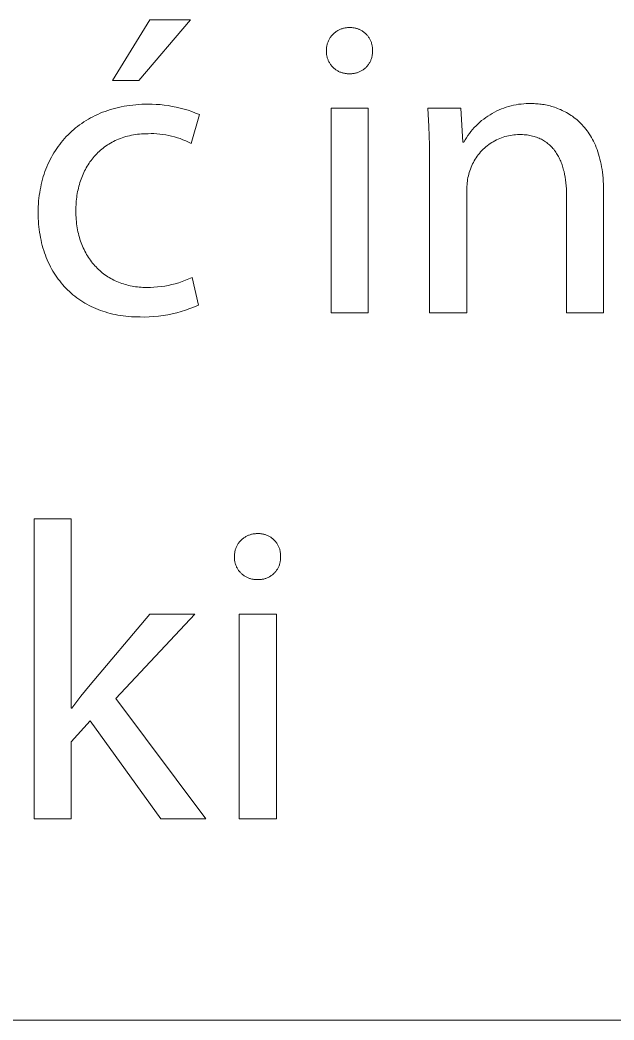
# Model space of a CAD drawing. Header units: millimetres. Extents: x 4001 to 9794, y -321 to 3726.
# Drawn here: x 9031.4 to 9113, y -321.4 to -184.2 of the extents above; entities that cross this region are included whole.
import ezdxf

# ---------------------------------------------------------------- set-up
doc = ezdxf.new("R2010")
doc.units = ezdxf.units.MM
doc.header["$MEASUREMENT"] = 0
doc.layers.add('Domyślny', color=7, linetype='Continuous', true_color=0x000000)

msp = doc.modelspace()

# ---------------------------------------------------------------- linework, layer by layer
at = {"layer": 'Domyślny', "color": 18, "lineweight": 15, "true_color": 0x000000}
for p, q in [((9044.08, -192.46), (9049.21, -184.16)), ((9054.82, -184.16), (9047.74, -192.46)), ((9049.21, -184.16), (9054.82, -184.16)), ((9075.93, -185.27), (9076.04, -185.25)), ((9076.04, -185.25), (9076.14, -185.23)), ((9076.14, -185.23), (9076.25, -185.22)), ((9076.25, -185.22), (9076.36, -185.21)), ((9076.36, -185.21), (9076.46, -185.2)), ((9076.46, -185.2), (9076.57, -185.2)), ((9076.57, -185.2), (9076.68, -185.2)), ((9076.68, -185.2), (9076.78, -185.2)), ((9076.78, -185.2), (9076.89, -185.2)), ((9076.89, -185.2), (9076.99, -185.21)), ((9076.99, -185.21), (9077.1, -185.22)), ((9077.1, -185.22), (9077.2, -185.23)), ((9077.2, -185.23), (9077.31, -185.25)), ((9077.31, -185.25), (9077.41, -185.27)), ((9073.95, -186.66), (9074.01, -186.57)), ((9074.01, -186.57), (9074.07, -186.48)), ((9074.07, -186.48), (9074.14, -186.4)), ((9074.14, -186.4), (9074.21, -186.31)), ((9074.21, -186.31), (9074.28, -186.23)), ((9074.28, -186.23), (9074.35, -186.15)), ((9074.35, -186.15), (9074.43, -186.08)), ((9074.43, -186.08), (9074.5, -186)), ((9074.5, -186), (9074.59, -185.93)), ((9074.59, -185.93), (9074.67, -185.86)), ((9074.67, -185.86), (9074.76, -185.8)), ((9074.76, -185.8), (9074.84, -185.74)), ((9074.84, -185.74), (9074.93, -185.68)), ((9074.93, -185.68), (9075.03, -185.62)), ((9075.03, -185.62), (9075.12, -185.57)), ((9075.12, -185.57), (9075.22, -185.52)), ((9075.22, -185.52), (9075.32, -185.47)), ((9075.32, -185.47), (9075.41, -185.43)), ((9075.41, -185.43), (9075.52, -185.39)), ((9075.52, -185.39), (9075.62, -185.36)), ((9075.62, -185.36), (9075.72, -185.33)), ((9075.72, -185.33), (9075.82, -185.3)), ((9075.82, -185.3), (9075.93, -185.27)), ((9077.41, -185.27), (9077.51, -185.29)), ((9077.51, -185.29), (9077.61, -185.32)), ((9077.61, -185.32), (9077.71, -185.35)), ((9077.71, -185.35), (9077.81, -185.39)), ((9077.81, -185.39), (9077.91, -185.42)), ((9077.91, -185.42), (9078, -185.46)), ((9078, -185.46), (9078.1, -185.51)), ((9078.1, -185.51), (9078.19, -185.56)), ((9078.19, -185.56), (9078.28, -185.61)), ((9078.28, -185.61), (9078.37, -185.66)), ((9078.37, -185.66), (9078.46, -185.72)), ((9078.46, -185.72), (9078.55, -185.78)), ((9078.55, -185.78), (9078.63, -185.84)), ((9078.63, -185.84), (9078.71, -185.91)), ((9078.71, -185.91), (9078.79, -185.97)), ((9078.79, -185.97), (9078.87, -186.04)), ((9078.87, -186.04), (9078.94, -186.12)), ((9078.94, -186.12), (9079.02, -186.19)), ((9079.02, -186.19), (9079.09, -186.27)), ((9079.09, -186.27), (9079.15, -186.35)), ((9079.15, -186.35), (9079.22, -186.44)), ((9079.22, -186.44), (9079.28, -186.52)), ((9079.28, -186.52), (9079.33, -186.61)), ((9079.33, -186.61), (9079.39, -186.7)), ((9073.48, -188.08), (9073.49, -187.97)), ((9073.49, -187.97), (9073.51, -187.87)), ((9073.51, -187.87), (9073.53, -187.76)), ((9073.53, -187.76), (9073.55, -187.66)), ((9073.55, -187.66), (9073.57, -187.55)), ((9073.57, -187.55), (9073.6, -187.45)), ((9073.6, -187.45), (9073.63, -187.34)), ((9073.63, -187.34), (9073.67, -187.24)), ((9073.67, -187.24), (9073.71, -187.14)), ((9073.71, -187.14), (9073.75, -187.04)), ((9073.75, -187.04), (9073.79, -186.94)), ((9073.79, -186.94), (9073.84, -186.85)), ((9073.84, -186.85), (9073.9, -186.75)), ((9073.9, -186.75), (9073.95, -186.66)), ((9079.39, -186.7), (9079.44, -186.79)), ((9079.44, -186.79), (9079.49, -186.88)), ((9079.49, -186.88), (9079.53, -186.98)), ((9079.53, -186.98), (9079.58, -187.07)), ((9079.58, -187.07), (9079.61, -187.17)), ((9079.61, -187.17), (9079.65, -187.27)), ((9079.65, -187.27), (9079.68, -187.37)), ((9079.68, -187.37), (9079.71, -187.47)), ((9079.71, -187.47), (9079.73, -187.57)), ((9079.73, -187.57), (9079.76, -187.68)), ((9079.76, -187.68), (9079.77, -187.78)), ((9079.77, -187.78), (9079.79, -187.88)), ((9079.79, -187.88), (9079.8, -187.99)), ((9079.8, -187.99), (9079.81, -188.09)), ((9073.48, -188.19), (9073.48, -188.08)), ((9073.48, -188.3), (9073.48, -188.19)), ((9073.48, -188.41), (9073.48, -188.3)), ((9073.48, -188.51), (9073.48, -188.41)), ((9073.48, -188.61), (9073.48, -188.51)), ((9073.48, -188.72), (9073.48, -188.61)), ((9073.49, -188.82), (9073.48, -188.72)), ((9073.51, -188.93), (9073.49, -188.82)), ((9073.52, -189.03), (9073.51, -188.93)), ((9073.54, -189.13), (9073.52, -189.03)), ((9073.57, -189.23), (9073.54, -189.13)), ((9073.59, -189.34), (9073.57, -189.23)), ((9073.62, -189.44), (9073.59, -189.34)), ((9079.7, -189.33), (9079.67, -189.43)), ((9079.72, -189.23), (9079.7, -189.33)), ((9079.75, -189.13), (9079.72, -189.23)), ((9079.76, -189.03), (9079.75, -189.13)), ((9079.78, -188.92), (9079.76, -189.03)), ((9079.79, -188.82), (9079.78, -188.92)), ((9079.8, -188.72), (9079.79, -188.82)), ((9079.81, -188.3), (9079.8, -188.41)), ((9079.8, -188.41), (9079.81, -188.51)), ((9079.81, -188.61), (9079.8, -188.72)), ((9079.81, -188.09), (9079.81, -188.2)), ((9079.81, -188.2), (9079.81, -188.3)), ((9079.81, -188.51), (9079.81, -188.61)), ((9073.66, -189.53), (9073.62, -189.44)), ((9073.7, -189.63), (9073.66, -189.53)), ((9073.74, -189.73), (9073.7, -189.63)), ((9073.78, -189.82), (9073.74, -189.73)), ((9073.83, -189.92), (9073.78, -189.82)), ((9073.88, -190.01), (9073.83, -189.92)), ((9073.93, -190.1), (9073.88, -190.01)), ((9073.99, -190.19), (9073.93, -190.1)), ((9074.05, -190.27), (9073.99, -190.19)), ((9074.11, -190.35), (9074.05, -190.27)), ((9074.18, -190.44), (9074.11, -190.35)), ((9074.24, -190.52), (9074.18, -190.44)), ((9074.31, -190.59), (9074.24, -190.52)), ((9074.39, -190.67), (9074.31, -190.59)), ((9074.46, -190.74), (9074.39, -190.67)), ((9074.54, -190.81), (9074.46, -190.74)), ((9078.85, -190.73), (9078.77, -190.8)), ((9078.92, -190.66), (9078.85, -190.73)), ((9078.99, -190.58), (9078.92, -190.66)), ((9079.06, -190.51), (9078.99, -190.58)), ((9079.13, -190.43), (9079.06, -190.51)), ((9079.19, -190.35), (9079.13, -190.43)), ((9079.25, -190.26), (9079.19, -190.35)), ((9079.31, -190.18), (9079.25, -190.26)), ((9079.37, -190.09), (9079.31, -190.18)), ((9079.42, -190), (9079.37, -190.09)), ((9079.47, -189.91), (9079.42, -190)), ((9079.52, -189.81), (9079.47, -189.91)), ((9079.56, -189.72), (9079.52, -189.81)), ((9079.6, -189.62), (9079.56, -189.72)), ((9079.63, -189.53), (9079.6, -189.62)), ((9079.67, -189.43), (9079.63, -189.53)), ((9074.62, -190.87), (9074.54, -190.81)), ((9074.71, -190.94), (9074.62, -190.87)), ((9074.79, -191), (9074.71, -190.94)), ((9074.88, -191.06), (9074.79, -191)), ((9074.97, -191.11), (9074.88, -191.06)), ((9075.06, -191.16), (9074.97, -191.11)), ((9075.15, -191.21), (9075.06, -191.16)), ((9075.24, -191.26), (9075.15, -191.21)), ((9075.34, -191.3), (9075.24, -191.26)), ((9075.44, -191.34), (9075.34, -191.3)), ((9075.54, -191.37), (9075.44, -191.34)), ((9075.64, -191.4), (9075.54, -191.37)), ((9075.74, -191.43), (9075.64, -191.4)), ((9075.84, -191.46), (9075.74, -191.43)), ((9075.94, -191.48), (9075.84, -191.46)), ((9076.04, -191.5), (9075.94, -191.48)), ((9076.15, -191.51), (9076.04, -191.5)), ((9076.25, -191.52), (9076.15, -191.51)), ((9076.35, -191.53), (9076.25, -191.52)), ((9076.46, -191.53), (9076.35, -191.53)), ((9076.56, -191.53), (9076.46, -191.53)), ((9076.67, -191.54), (9076.56, -191.53)), ((9076.77, -191.54), (9076.67, -191.54)), ((9076.87, -191.54), (9076.77, -191.54)), ((9076.98, -191.53), (9076.87, -191.54)), ((9077.08, -191.52), (9076.98, -191.53)), ((9077.18, -191.51), (9077.08, -191.52)), ((9077.29, -191.5), (9077.18, -191.51)), ((9077.39, -191.48), (9077.29, -191.5)), ((9077.49, -191.46), (9077.39, -191.48)), ((9077.59, -191.43), (9077.49, -191.46)), ((9077.69, -191.4), (9077.59, -191.43)), ((9077.79, -191.37), (9077.69, -191.4)), ((9077.89, -191.33), (9077.79, -191.37)), ((9077.98, -191.29), (9077.89, -191.33)), ((9078.08, -191.25), (9077.98, -191.29)), ((9078.17, -191.2), (9078.08, -191.25)), ((9078.26, -191.16), (9078.17, -191.2)), ((9078.35, -191.1), (9078.26, -191.16)), ((9078.44, -191.05), (9078.35, -191.1)), ((9078.52, -190.99), (9078.44, -191.05)), ((9078.61, -190.93), (9078.52, -190.99)), ((9078.69, -190.87), (9078.61, -190.93)), ((9078.77, -190.8), (9078.69, -190.87)), ((9047.74, -192.46), (9044.08, -192.46)), ((9044.55, -196.25), (9044.93, -196.16)), ((9044.93, -196.16), (9045.31, -196.08)), ((9045.31, -196.08), (9045.7, -196)), ((9045.7, -196), (9046.09, -195.94)), ((9046.09, -195.94), (9046.49, -195.88)), ((9046.49, -195.88), (9046.89, -195.83)), ((9046.89, -195.83), (9047.3, -195.79)), ((9047.3, -195.79), (9047.71, -195.76)), ((9047.71, -195.76), (9048.13, -195.73)), ((9048.13, -195.73), (9048.55, -195.72)), ((9048.55, -195.72), (9048.98, -195.72)), ((9048.98, -195.72), (9049.54, -195.72)), ((9049.54, -195.72), (9050.09, -195.74)), ((9050.09, -195.74), (9050.65, -195.78)), ((9050.65, -195.78), (9051.2, -195.84)), ((9051.2, -195.84), (9051.76, -195.91)), ((9051.76, -195.91), (9052.31, -196.01)), ((9052.31, -196.01), (9052.86, -196.12)), ((9052.86, -196.12), (9053.4, -196.24)), ((9053.4, -196.24), (9053.94, -196.39)), ((9097.51, -196.37), (9097.84, -196.24)), ((9097.84, -196.24), (9098.17, -196.13)), ((9098.17, -196.13), (9098.5, -196.03)), ((9098.5, -196.03), (9098.84, -195.94)), ((9098.84, -195.94), (9099.18, -195.86)), ((9099.18, -195.86), (9099.53, -195.79)), ((9099.53, -195.79), (9099.87, -195.73)), ((9099.87, -195.73), (9100.22, -195.69)), ((9100.22, -195.69), (9100.57, -195.66)), ((9100.57, -195.66), (9100.92, -195.64)), ((9100.92, -195.64), (9101.27, -195.63)), ((9101.27, -195.63), (9101.62, -195.63)), ((9101.62, -195.63), (9101.81, -195.63)), ((9101.81, -195.63), (9101.99, -195.64)), ((9101.99, -195.64), (9102.18, -195.65)), ((9102.18, -195.65), (9102.38, -195.66)), ((9102.38, -195.66), (9102.57, -195.67)), ((9102.57, -195.67), (9102.77, -195.7)), ((9102.77, -195.7), (9102.97, -195.72)), ((9102.97, -195.72), (9103.17, -195.75)), ((9103.17, -195.75), (9103.37, -195.78)), ((9103.37, -195.78), (9103.57, -195.82)), ((9103.57, -195.82), (9103.78, -195.86)), ((9103.78, -195.86), (9103.99, -195.91)), ((9103.99, -195.91), (9104.19, -195.96)), ((9104.19, -195.96), (9104.4, -196.02)), ((9104.4, -196.02), (9104.61, -196.08)), ((9104.61, -196.08), (9104.82, -196.14)), ((9104.82, -196.14), (9105.02, -196.22)), ((9105.02, -196.22), (9105.23, -196.29)), ((9040.79, -197.77), (9041.1, -197.6)), ((9041.1, -197.6), (9041.42, -197.43)), ((9041.42, -197.43), (9041.74, -197.27)), ((9041.74, -197.27), (9042.07, -197.11)), ((9042.07, -197.11), (9042.41, -196.97)), ((9042.41, -196.97), (9042.75, -196.83)), ((9042.75, -196.83), (9043.1, -196.7)), ((9043.1, -196.7), (9043.46, -196.57)), ((9043.46, -196.57), (9043.82, -196.46)), ((9043.82, -196.46), (9044.18, -196.35)), ((9044.18, -196.35), (9044.55, -196.25)), ((9053.94, -196.39), (9054.47, -196.55)), ((9054.47, -196.55), (9055, -196.73)), ((9056.04, -197.14), (9054.9, -201.1)), ((9055, -196.73), (9055.52, -196.93)), ((9055.52, -196.93), (9056.04, -197.14)), ((9074.11, -196.28), (9079.23, -196.28)), ((9074.11, -224.34), (9074.11, -196.28)), ((9079.23, -196.28), (9079.23, -224.34)), ((9087.55, -198.8), (9087.41, -196.27)), ((9087.41, -196.27), (9091.94, -196.27)), ((9091.94, -196.27), (9092.23, -200.92)), ((9095.08, -197.75), (9095.36, -197.55)), ((9095.36, -197.55), (9095.65, -197.35)), ((9095.65, -197.35), (9095.95, -197.16)), ((9095.95, -197.16), (9096.25, -196.98)), ((9096.25, -196.98), (9096.56, -196.81)), ((9096.56, -196.81), (9096.87, -196.65)), ((9096.87, -196.65), (9097.19, -196.51)), ((9097.19, -196.51), (9097.51, -196.37)), ((9105.23, -196.29), (9105.44, -196.38)), ((9105.44, -196.38), (9105.65, -196.46)), ((9105.65, -196.46), (9105.86, -196.56)), ((9105.86, -196.56), (9106.06, -196.66)), ((9106.06, -196.66), (9106.27, -196.76)), ((9106.27, -196.76), (9106.47, -196.87)), ((9106.47, -196.87), (9106.68, -196.99)), ((9106.68, -196.99), (9106.88, -197.12)), ((9106.88, -197.12), (9107.08, -197.25)), ((9107.08, -197.25), (9107.27, -197.38)), ((9107.27, -197.38), (9107.47, -197.53)), ((9107.47, -197.53), (9107.66, -197.68)), ((9038.77, -199.21), (9039.04, -198.98)), ((9039.04, -198.98), (9039.31, -198.76)), ((9039.31, -198.76), (9039.59, -198.55)), ((9039.59, -198.55), (9039.88, -198.35)), ((9039.88, -198.35), (9040.18, -198.15)), ((9040.18, -198.15), (9040.48, -197.96)), ((9040.48, -197.96), (9040.79, -197.77)), ((9087.63, -201.34), (9087.55, -198.8)), ((9093.55, -199.19), (9093.78, -198.93)), ((9093.78, -198.93), (9094.03, -198.68)), ((9094.03, -198.68), (9094.28, -198.44)), ((9094.28, -198.44), (9094.54, -198.2)), ((9094.54, -198.2), (9094.8, -197.97)), ((9094.8, -197.97), (9095.08, -197.75)), ((9107.66, -197.68), (9107.85, -197.83)), ((9107.85, -197.83), (9108.04, -198)), ((9108.04, -198), (9108.23, -198.17)), ((9108.23, -198.17), (9108.41, -198.35)), ((9108.41, -198.35), (9108.59, -198.53)), ((9108.59, -198.53), (9108.76, -198.72)), ((9108.76, -198.72), (9108.94, -198.92)), ((9108.94, -198.92), (9109.1, -199.13)), ((9037.52, -200.43), (9037.76, -200.17)), ((9037.76, -200.17), (9038, -199.92)), ((9038, -199.92), (9038.25, -199.68)), ((9038.25, -199.68), (9038.5, -199.44)), ((9038.5, -199.44), (9038.77, -199.21)), ((9045.42, -200.33), (9045.18, -200.41)), ((9045.67, -200.25), (9045.42, -200.33)), ((9045.92, -200.17), (9045.67, -200.25)), ((9046.18, -200.1), (9045.92, -200.17)), ((9046.44, -200.04), (9046.18, -200.1)), ((9046.7, -199.98), (9046.44, -200.04)), ((9046.97, -199.93), (9046.7, -199.98)), ((9047.24, -199.89), (9046.97, -199.93)), ((9047.52, -199.85), (9047.24, -199.89)), ((9047.8, -199.82), (9047.52, -199.85)), ((9048.09, -199.8), (9047.8, -199.82)), ((9048.38, -199.78), (9048.09, -199.8)), ((9048.68, -199.77), (9048.38, -199.78)), ((9048.98, -199.77), (9048.68, -199.77)), ((9049.39, -199.76), (9048.98, -199.77)), ((9049.8, -199.76), (9049.39, -199.76)), ((9050.2, -199.78), (9049.8, -199.76)), ((9050.61, -199.82), (9050.2, -199.78)), ((9051.02, -199.86), (9050.61, -199.82)), ((9051.42, -199.93), (9051.02, -199.86)), ((9051.83, -200), (9051.42, -199.93)), ((9052.22, -200.09), (9051.83, -200)), ((9052.62, -200.2), (9052.22, -200.09)), ((9053.01, -200.31), (9052.62, -200.2)), ((9053.4, -200.44), (9053.01, -200.31)), ((9092.52, -200.61), (9092.71, -200.31)), ((9092.71, -200.31), (9092.9, -200.02)), ((9092.9, -200.02), (9093.11, -199.74)), ((9093.11, -199.74), (9093.33, -199.46)), ((9093.33, -199.46), (9093.55, -199.19)), ((9097.52, -200.33), (9097.29, -200.42)), ((9097.76, -200.25), (9097.52, -200.33)), ((9098, -200.17), (9097.76, -200.25)), ((9098.24, -200.1), (9098, -200.17)), ((9098.48, -200.05), (9098.24, -200.1)), ((9098.72, -200), (9098.48, -200.05)), ((9098.97, -199.95), (9098.72, -200)), ((9099.22, -199.92), (9098.97, -199.95)), ((9099.47, -199.9), (9099.22, -199.92)), ((9099.71, -199.88), (9099.47, -199.9)), ((9099.96, -199.87), (9099.71, -199.88)), ((9100.19, -199.88), (9099.96, -199.87)), ((9100.4, -199.88), (9100.19, -199.88)), ((9100.62, -199.9), (9100.4, -199.88)), ((9100.83, -199.92), (9100.62, -199.9)), ((9101.03, -199.94), (9100.83, -199.92)), ((9101.23, -199.97), (9101.03, -199.94)), ((9101.43, -200), (9101.23, -199.97)), ((9101.62, -200.04), (9101.43, -200)), ((9101.8, -200.09), (9101.62, -200.04)), ((9101.99, -200.14), (9101.8, -200.09)), ((9102.16, -200.19), (9101.99, -200.14)), ((9102.34, -200.25), (9102.16, -200.19)), ((9102.51, -200.31), (9102.34, -200.25)), ((9102.68, -200.38), (9102.51, -200.31)), ((9109.1, -199.13), (9109.27, -199.35)), ((9109.27, -199.35), (9109.43, -199.57)), ((9109.43, -199.57), (9109.58, -199.8)), ((9109.58, -199.8), (9109.74, -200.04)), ((9109.74, -200.04), (9109.88, -200.29)), ((9109.88, -200.29), (9110.02, -200.54)), ((9036.44, -201.8), (9036.64, -201.52)), ((9036.64, -201.52), (9036.85, -201.23)), ((9036.85, -201.23), (9037.07, -200.96)), ((9037.07, -200.96), (9037.29, -200.69)), ((9037.29, -200.69), (9037.52, -200.43)), ((9042.82, -201.73), (9042.63, -201.88)), ((9043.01, -201.58), (9042.82, -201.73)), ((9043.21, -201.44), (9043.01, -201.58)), ((9043.41, -201.31), (9043.21, -201.44)), ((9043.61, -201.18), (9043.41, -201.31)), ((9043.82, -201.05), (9043.61, -201.18)), ((9044.04, -200.93), (9043.82, -201.05)), ((9044.26, -200.82), (9044.04, -200.93)), ((9044.48, -200.71), (9044.26, -200.82)), ((9044.71, -200.6), (9044.48, -200.71)), ((9044.94, -200.51), (9044.71, -200.6)), ((9045.18, -200.41), (9044.94, -200.51)), ((9053.78, -200.59), (9053.4, -200.44)), ((9054.16, -200.75), (9053.78, -200.59)), ((9054.53, -200.92), (9054.16, -200.75)), ((9054.9, -201.1), (9054.53, -200.92)), ((9087.64, -203.89), (9087.63, -201.34)), ((9092.23, -200.92), (9092.34, -200.92)), ((9092.34, -200.92), (9092.52, -200.61)), ((9095.38, -201.58), (9095.19, -201.74)), ((9095.57, -201.42), (9095.38, -201.58)), ((9095.77, -201.27), (9095.57, -201.42)), ((9095.98, -201.13), (9095.77, -201.27)), ((9096.18, -200.99), (9095.98, -201.13)), ((9096.4, -200.86), (9096.18, -200.99)), ((9096.62, -200.74), (9096.4, -200.86)), ((9096.84, -200.62), (9096.62, -200.74)), ((9097.06, -200.52), (9096.84, -200.62)), ((9097.29, -200.42), (9097.06, -200.52)), ((9102.84, -200.45), (9102.68, -200.38)), ((9103, -200.53), (9102.84, -200.45)), ((9103.15, -200.61), (9103, -200.53)), ((9103.3, -200.7), (9103.15, -200.61)), ((9103.45, -200.79), (9103.3, -200.7)), ((9103.59, -200.88), (9103.45, -200.79)), ((9103.73, -200.98), (9103.59, -200.88)), ((9103.86, -201.09), (9103.73, -200.98)), ((9103.99, -201.19), (9103.86, -201.09)), ((9104.12, -201.3), (9103.99, -201.19)), ((9104.24, -201.42), (9104.12, -201.3)), ((9104.36, -201.54), (9104.24, -201.42)), ((9104.48, -201.66), (9104.36, -201.54)), ((9104.59, -201.78), (9104.48, -201.66)), ((9110.02, -200.54), (9110.16, -200.81)), ((9110.16, -200.81), (9110.29, -201.08)), ((9110.29, -201.08), (9110.42, -201.36)), ((9110.42, -201.36), (9110.54, -201.65)), ((9110.54, -201.65), (9110.65, -201.95)), ((9035.55, -203.32), (9035.71, -203)), ((9035.71, -203), (9035.88, -202.7)), ((9035.88, -202.7), (9036.06, -202.39)), ((9036.06, -202.39), (9036.25, -202.09)), ((9036.25, -202.09), (9036.44, -201.8)), ((9041.45, -203.06), (9041.3, -203.25)), ((9041.6, -202.88), (9041.45, -203.06)), ((9041.76, -202.7), (9041.6, -202.88)), ((9041.93, -202.53), (9041.76, -202.7)), ((9042.1, -202.36), (9041.93, -202.53)), ((9042.27, -202.19), (9042.1, -202.36)), ((9042.45, -202.03), (9042.27, -202.19)), ((9042.63, -201.88), (9042.45, -202.03)), ((9094.05, -203.06), (9093.91, -203.27)), ((9094.19, -202.85), (9094.05, -203.06)), ((9094.34, -202.66), (9094.19, -202.85)), ((9094.5, -202.46), (9094.34, -202.66)), ((9094.66, -202.27), (9094.5, -202.46)), ((9094.83, -202.09), (9094.66, -202.27)), ((9095.01, -201.91), (9094.83, -202.09)), ((9095.19, -201.74), (9095.01, -201.91)), ((9104.7, -201.91), (9104.59, -201.78)), ((9104.8, -202.05), (9104.7, -201.91)), ((9104.9, -202.18), (9104.8, -202.05)), ((9105, -202.32), (9104.9, -202.18)), ((9105.09, -202.46), (9105, -202.32)), ((9105.18, -202.61), (9105.09, -202.46)), ((9105.27, -202.76), (9105.18, -202.61)), ((9105.35, -202.91), (9105.27, -202.76)), ((9105.44, -203.07), (9105.35, -202.91)), ((9105.51, -203.23), (9105.44, -203.07)), ((9110.65, -201.95), (9110.76, -202.26)), ((9110.76, -202.26), (9110.86, -202.58)), ((9110.86, -202.58), (9110.96, -202.9)), ((9110.96, -202.9), (9111.05, -203.24)), ((9034.96, -204.63), (9035.1, -204.29)), ((9035.1, -204.29), (9035.24, -203.96)), ((9035.24, -203.96), (9035.39, -203.64)), ((9035.39, -203.64), (9035.55, -203.32)), ((9040.5, -204.45), (9040.38, -204.66)), ((9040.62, -204.24), (9040.5, -204.45)), ((9040.75, -204.03), (9040.62, -204.24)), ((9040.88, -203.83), (9040.75, -204.03)), ((9041.01, -203.63), (9040.88, -203.83)), ((9041.15, -203.44), (9041.01, -203.63)), ((9041.3, -203.25), (9041.15, -203.44)), ((9087.64, -224.35), (9087.64, -203.89)), ((9093.34, -204.38), (9093.25, -204.61)), ((9093.44, -204.15), (9093.34, -204.38)), ((9093.55, -203.92), (9093.44, -204.15)), ((9093.66, -203.7), (9093.55, -203.92)), ((9093.78, -203.48), (9093.66, -203.7)), ((9093.91, -203.27), (9093.78, -203.48)), ((9105.59, -203.39), (9105.51, -203.23)), ((9105.66, -203.55), (9105.59, -203.39)), ((9105.72, -203.72), (9105.66, -203.55)), ((9105.79, -203.89), (9105.72, -203.72)), ((9105.85, -204.06), (9105.79, -203.89)), ((9105.91, -204.24), (9105.85, -204.06)), ((9105.96, -204.41), (9105.91, -204.24)), ((9106.01, -204.59), (9105.96, -204.41)), ((9111.05, -203.24), (9111.13, -203.58)), ((9111.13, -203.58), (9111.2, -203.94)), ((9111.2, -203.94), (9111.27, -204.3)), ((9111.27, -204.3), (9111.33, -204.67)), ((9034.5, -206.01), (9034.6, -205.66)), ((9034.6, -205.66), (9034.71, -205.31)), ((9034.71, -205.31), (9034.83, -204.97)), ((9034.83, -204.97), (9034.96, -204.63)), ((9039.87, -205.78), (9039.79, -206.01)), ((9039.97, -205.55), (9039.87, -205.78)), ((9040.06, -205.32), (9039.97, -205.55)), ((9040.17, -205.1), (9040.06, -205.32)), ((9040.27, -204.88), (9040.17, -205.1)), ((9040.38, -204.66), (9040.27, -204.88)), ((9092.92, -205.79), (9092.87, -206.03)), ((9092.97, -205.55), (9092.92, -205.79)), ((9093.03, -205.31), (9092.97, -205.55)), ((9093.1, -205.08), (9093.03, -205.31)), ((9093.17, -204.84), (9093.1, -205.08)), ((9093.25, -204.61), (9093.17, -204.84)), ((9106.06, -204.78), (9106.01, -204.59)), ((9106.11, -204.96), (9106.06, -204.78)), ((9106.19, -205.34), (9106.11, -204.96)), ((9106.26, -205.72), (9106.19, -205.34)), ((9106.32, -206.11), (9106.26, -205.72)), ((9111.33, -204.67), (9111.39, -205.06)), ((9111.39, -205.06), (9111.43, -205.45)), ((9111.43, -205.45), (9111.47, -205.85)), ((9034.16, -207.47), (9034.24, -207.1)), ((9034.24, -207.1), (9034.32, -206.74)), ((9034.32, -206.74), (9034.4, -206.37)), ((9034.4, -206.37), (9034.5, -206.01)), ((9039.43, -207.22), (9039.37, -207.47)), ((9039.49, -206.97), (9039.43, -207.22)), ((9039.56, -206.73), (9039.49, -206.97)), ((9039.63, -206.48), (9039.56, -206.73)), ((9039.71, -206.25), (9039.63, -206.48)), ((9039.79, -206.01), (9039.71, -206.25)), ((9092.79, -206.75), (9092.77, -206.99)), ((9092.77, -206.99), (9092.77, -207.23)), ((9092.81, -206.51), (9092.79, -206.75)), ((9092.84, -206.26), (9092.81, -206.51)), ((9092.87, -206.03), (9092.84, -206.26)), ((9106.36, -206.51), (9106.32, -206.11)), ((9106.4, -206.92), (9106.36, -206.51)), ((9106.43, -207.33), (9106.4, -206.92)), ((9111.47, -205.85), (9111.5, -206.27)), ((9111.5, -206.27), (9111.52, -206.69)), ((9111.52, -206.69), (9111.53, -207.13)), ((9111.53, -207.13), (9111.54, -207.57)), ((9034, -208.61), (9034.05, -208.23)), ((9034.05, -208.23), (9034.1, -207.85)), ((9034.1, -207.85), (9034.16, -207.47)), ((9039.19, -208.49), (9039.15, -208.75)), ((9039.22, -208.23), (9039.19, -208.49)), ((9039.27, -207.97), (9039.22, -208.23)), ((9039.31, -207.72), (9039.27, -207.97)), ((9039.37, -207.47), (9039.31, -207.72)), ((9092.77, -207.23), (9092.77, -207.47)), ((9092.77, -207.47), (9092.77, -224.35)), ((9106.44, -207.75), (9106.43, -207.33)), ((9106.45, -208.17), (9106.44, -207.75)), ((9106.45, -224.35), (9106.45, -208.17)), ((9111.54, -207.57), (9111.54, -224.35)), ((9033.9, -210.19), (9033.91, -209.79)), ((9033.91, -209.79), (9033.93, -209.39)), ((9033.93, -209.39), (9033.96, -209)), ((9033.96, -209), (9034, -208.61)), ((9039.07, -209.81), (9039.06, -210.09)), ((9039.09, -209.55), (9039.07, -209.81)), ((9039.1, -209.28), (9039.09, -209.55)), ((9039.13, -209.01), (9039.1, -209.28)), ((9039.15, -208.75), (9039.13, -209.01)), ((9033.89, -210.59), (9033.9, -210.19)), ((9033.9, -210.99), (9033.89, -210.59)), ((9033.91, -211.39), (9033.9, -210.99)), ((9039.06, -210.09), (9039.06, -210.36)), ((9039.06, -210.36), (9039.07, -210.66)), ((9039.07, -210.66), (9039.07, -210.96)), ((9039.07, -210.96), (9039.09, -211.26)), ((9039.09, -211.26), (9039.11, -211.55)), ((9033.93, -211.78), (9033.91, -211.39)), ((9033.96, -212.16), (9033.93, -211.78)), ((9033.99, -212.55), (9033.96, -212.16)), ((9034.04, -212.93), (9033.99, -212.55)), ((9039.11, -211.55), (9039.14, -211.83)), ((9039.14, -211.83), (9039.17, -212.12)), ((9039.17, -212.12), (9039.21, -212.4)), ((9039.21, -212.4), (9039.25, -212.68)), ((9039.25, -212.68), (9039.3, -212.95)), ((9034.09, -213.3), (9034.04, -212.93)), ((9034.15, -213.67), (9034.09, -213.3)), ((9034.21, -214.03), (9034.15, -213.67)), ((9034.29, -214.39), (9034.21, -214.03)), ((9039.3, -212.95), (9039.36, -213.22)), ((9039.36, -213.22), (9039.42, -213.48)), ((9039.42, -213.48), (9039.48, -213.74)), ((9039.48, -213.74), (9039.55, -214)), ((9039.55, -214), (9039.63, -214.25)), ((9034.37, -214.75), (9034.29, -214.39)), ((9034.46, -215.1), (9034.37, -214.75)), ((9034.55, -215.44), (9034.46, -215.1)), ((9034.66, -215.78), (9034.55, -215.44)), ((9039.63, -214.25), (9039.71, -214.5)), ((9039.71, -214.5), (9039.8, -214.74)), ((9039.8, -214.74), (9039.89, -214.98)), ((9039.89, -214.98), (9039.99, -215.22)), ((9039.99, -215.22), (9040.09, -215.45)), ((9040.09, -215.45), (9040.19, -215.68)), ((9034.77, -216.12), (9034.66, -215.78)), ((9034.89, -216.45), (9034.77, -216.12)), ((9035.01, -216.77), (9034.89, -216.45)), ((9035.14, -217.09), (9035.01, -216.77)), ((9040.19, -215.68), (9040.31, -215.9)), ((9040.31, -215.9), (9040.42, -216.12)), ((9040.42, -216.12), (9040.54, -216.33)), ((9040.54, -216.33), (9040.67, -216.54)), ((9040.67, -216.54), (9040.8, -216.75)), ((9040.8, -216.75), (9040.93, -216.95)), ((9035.28, -217.41), (9035.14, -217.09)), ((9035.43, -217.72), (9035.28, -217.41)), ((9035.58, -218.02), (9035.43, -217.72)), ((9035.74, -218.32), (9035.58, -218.02)), ((9040.93, -216.95), (9041.07, -217.14)), ((9041.07, -217.14), (9041.22, -217.33)), ((9041.22, -217.33), (9041.37, -217.52)), ((9041.37, -217.52), (9041.52, -217.7)), ((9041.52, -217.7), (9041.67, -217.88)), ((9041.67, -217.88), (9041.84, -218.05)), ((9041.84, -218.05), (9042, -218.22)), ((9035.91, -218.61), (9035.74, -218.32)), ((9036.08, -218.9), (9035.91, -218.61)), ((9036.26, -219.18), (9036.08, -218.9)), ((9036.45, -219.45), (9036.26, -219.18)), ((9036.65, -219.72), (9036.45, -219.45)), ((9042, -218.22), (9042.17, -218.38)), ((9042.17, -218.38), (9042.34, -218.54)), ((9042.34, -218.54), (9042.52, -218.69)), ((9042.52, -218.69), (9042.7, -218.84)), ((9042.7, -218.84), (9042.88, -218.99)), ((9042.88, -218.99), (9043.07, -219.12)), ((9043.07, -219.12), (9043.26, -219.26)), ((9043.26, -219.26), (9043.46, -219.39)), ((9043.46, -219.39), (9043.66, -219.51)), ((9043.66, -219.51), (9043.86, -219.63)), ((9054.6, -219.69), (9055.05, -219.48)), ((9055.05, -219.48), (9055.92, -223.28)), ((9036.85, -219.98), (9036.65, -219.72)), ((9037.05, -220.24), (9036.85, -219.98)), ((9037.26, -220.49), (9037.05, -220.24)), ((9037.48, -220.74), (9037.26, -220.49)), ((9037.71, -220.97), (9037.48, -220.74)), ((9043.86, -219.63), (9044.07, -219.74)), ((9044.07, -219.74), (9044.27, -219.85)), ((9044.27, -219.85), (9044.49, -219.95)), ((9044.49, -219.95), (9044.7, -220.05)), ((9044.7, -220.05), (9044.92, -220.14)), ((9044.92, -220.14), (9045.14, -220.23)), ((9045.14, -220.23), (9045.37, -220.31)), ((9045.37, -220.31), (9045.6, -220.39)), ((9045.6, -220.39), (9045.83, -220.46)), ((9045.83, -220.46), (9046.06, -220.52)), ((9046.06, -220.52), (9046.3, -220.58)), ((9046.3, -220.58), (9046.54, -220.64)), ((9046.54, -220.64), (9046.78, -220.69)), ((9046.78, -220.69), (9047.02, -220.73)), ((9047.02, -220.73), (9047.27, -220.77)), ((9047.27, -220.77), (9047.52, -220.8)), ((9047.52, -220.8), (9047.77, -220.82)), ((9047.77, -220.82), (9048.03, -220.84)), ((9048.03, -220.84), (9048.28, -220.86)), ((9048.28, -220.86), (9048.54, -220.87)), ((9048.54, -220.87), (9048.8, -220.87)), ((9048.8, -220.87), (9049.3, -220.86)), ((9049.3, -220.86), (9049.8, -220.84)), ((9049.8, -220.84), (9050.29, -220.8)), ((9050.29, -220.8), (9050.78, -220.74)), ((9050.78, -220.74), (9051.28, -220.67)), ((9051.28, -220.67), (9051.76, -220.58)), ((9051.76, -220.58), (9052.25, -220.47)), ((9052.25, -220.47), (9052.73, -220.35)), ((9052.73, -220.35), (9053.21, -220.21)), ((9053.21, -220.21), (9053.68, -220.05)), ((9053.68, -220.05), (9054.14, -219.88)), ((9054.14, -219.88), (9054.6, -219.69)), ((9037.94, -221.21), (9037.71, -220.97)), ((9038.18, -221.43), (9037.94, -221.21)), ((9038.42, -221.65), (9038.18, -221.43)), ((9038.67, -221.86), (9038.42, -221.65)), ((9038.93, -222.07), (9038.67, -221.86)), ((9039.19, -222.27), (9038.93, -222.07)), ((9039.46, -222.46), (9039.19, -222.27)), ((9039.73, -222.65), (9039.46, -222.46)), ((9040.01, -222.83), (9039.73, -222.65)), ((9040.3, -223), (9040.01, -222.83)), ((9040.59, -223.17), (9040.3, -223)), ((9040.88, -223.33), (9040.59, -223.17)), ((9041.18, -223.48), (9040.88, -223.33)), ((9041.49, -223.62), (9041.18, -223.48)), ((9041.8, -223.76), (9041.49, -223.62)), ((9055.34, -223.53), (9054.74, -223.77)), ((9055.92, -223.28), (9055.34, -223.53)), ((9042.12, -223.89), (9041.8, -223.76)), ((9042.44, -224.01), (9042.12, -223.89)), ((9042.77, -224.13), (9042.44, -224.01)), ((9043.1, -224.23), (9042.77, -224.13)), ((9043.44, -224.33), (9043.1, -224.23)), ((9043.79, -224.43), (9043.44, -224.33)), ((9044.13, -224.51), (9043.79, -224.43)), ((9044.49, -224.59), (9044.13, -224.51)), ((9044.85, -224.66), (9044.49, -224.59)), ((9045.21, -224.72), (9044.85, -224.66)), ((9045.58, -224.77), (9045.21, -224.72)), ((9045.95, -224.82), (9045.58, -224.77)), ((9046.33, -224.85), (9045.95, -224.82)), ((9046.71, -224.88), (9046.33, -224.85)), ((9047.09, -224.9), (9046.71, -224.88)), ((9047.48, -224.92), (9047.09, -224.9)), ((9047.88, -224.92), (9047.48, -224.92)), ((9048.51, -224.93), (9047.88, -224.92)), ((9049.15, -224.91), (9048.51, -224.93)), ((9049.79, -224.87), (9049.15, -224.91)), ((9050.42, -224.81), (9049.79, -224.87)), ((9051.05, -224.72), (9050.42, -224.81)), ((9051.68, -224.62), (9051.05, -224.72)), ((9052.3, -224.49), (9051.68, -224.62)), ((9052.92, -224.34), (9052.3, -224.49)), ((9053.54, -224.17), (9052.92, -224.34)), ((9054.14, -223.98), (9053.54, -224.17)), ((9054.74, -223.77), (9054.14, -223.98)), ((9079.23, -224.34), (9074.11, -224.34)), ((9092.77, -224.35), (9087.64, -224.35)), ((9111.54, -224.35), (9106.45, -224.35)), ((9033.36, -293.78), (9033.36, -252.61)), ((9033.36, -252.61), (9038.41, -252.61)), ((9038.41, -252.61), (9038.41, -278.6)), ((9062.04, -255.3), (9062.13, -255.24)), ((9062.13, -255.24), (9062.22, -255.18)), ((9062.22, -255.18), (9062.31, -255.12)), ((9062.31, -255.12), (9062.4, -255.06)), ((9062.4, -255.06), (9062.49, -255.01)), ((9062.49, -255.01), (9062.59, -254.96)), ((9062.59, -254.96), (9062.69, -254.92)), ((9062.69, -254.92), (9062.79, -254.88)), ((9062.79, -254.88), (9062.89, -254.84)), ((9062.89, -254.84), (9062.99, -254.8)), ((9062.99, -254.8), (9063.09, -254.77)), ((9063.09, -254.77), (9063.19, -254.74)), ((9063.19, -254.74), (9063.3, -254.72)), ((9063.3, -254.72), (9063.4, -254.7)), ((9063.4, -254.7), (9063.51, -254.68)), ((9063.51, -254.68), (9063.62, -254.67)), ((9063.62, -254.67), (9063.72, -254.66)), ((9063.72, -254.66), (9063.83, -254.65)), ((9063.83, -254.65), (9063.94, -254.65)), ((9063.94, -254.65), (9064.04, -254.65)), ((9064.04, -254.65), (9064.15, -254.65)), ((9064.15, -254.65), (9064.25, -254.65)), ((9064.25, -254.65), (9064.36, -254.65)), ((9064.36, -254.65), (9064.46, -254.66)), ((9064.46, -254.66), (9064.57, -254.67)), ((9064.57, -254.67), (9064.67, -254.69)), ((9064.67, -254.69), (9064.77, -254.71)), ((9064.77, -254.71), (9064.88, -254.73)), ((9064.88, -254.73), (9064.98, -254.76)), ((9064.98, -254.76), (9065.08, -254.79)), ((9065.08, -254.79), (9065.18, -254.82)), ((9065.18, -254.82), (9065.27, -254.86)), ((9065.27, -254.86), (9065.37, -254.9)), ((9065.37, -254.9), (9065.47, -254.94)), ((9065.47, -254.94), (9065.56, -254.99)), ((9065.56, -254.99), (9065.65, -255.04)), ((9065.65, -255.04), (9065.74, -255.09)), ((9065.74, -255.09), (9065.83, -255.15)), ((9065.83, -255.15), (9065.92, -255.21)), ((9065.92, -255.21), (9066, -255.27)), ((9061.04, -256.67), (9061.08, -256.57)), ((9061.08, -256.57), (9061.12, -256.47)), ((9061.12, -256.47), (9061.17, -256.38)), ((9061.17, -256.38), (9061.22, -256.28)), ((9061.22, -256.28), (9061.27, -256.19)), ((9061.27, -256.19), (9061.33, -256.1)), ((9061.33, -256.1), (9061.38, -256.01)), ((9061.38, -256.01), (9061.45, -255.92)), ((9061.45, -255.92), (9061.51, -255.83)), ((9061.51, -255.83), (9061.58, -255.75)), ((9061.58, -255.75), (9061.65, -255.67)), ((9061.65, -255.67), (9061.72, -255.59)), ((9061.72, -255.59), (9061.8, -255.52)), ((9061.8, -255.52), (9061.88, -255.44)), ((9061.88, -255.44), (9061.96, -255.37)), ((9061.96, -255.37), (9062.04, -255.3)), ((9066, -255.27), (9066.08, -255.34)), ((9066.08, -255.34), (9066.16, -255.4)), ((9066.16, -255.4), (9066.24, -255.48)), ((9066.24, -255.48), (9066.32, -255.55)), ((9066.32, -255.55), (9066.39, -255.62)), ((9066.39, -255.62), (9066.46, -255.7)), ((9066.46, -255.7), (9066.52, -255.78)), ((9066.52, -255.78), (9066.59, -255.87)), ((9066.59, -255.87), (9066.65, -255.95)), ((9066.65, -255.95), (9066.71, -256.04)), ((9066.71, -256.04), (9066.76, -256.13)), ((9066.76, -256.13), (9066.82, -256.22)), ((9066.82, -256.22), (9066.86, -256.31)), ((9066.86, -256.31), (9066.91, -256.4)), ((9066.91, -256.4), (9066.95, -256.5)), ((9066.95, -256.5), (9066.99, -256.6)), ((9066.99, -256.6), (9067.03, -256.7)), ((9060.84, -257.72), (9060.85, -257.62)), ((9060.84, -257.83), (9060.84, -257.72)), ((9060.84, -257.93), (9060.84, -257.83)), ((9060.84, -258.04), (9060.84, -257.93)), ((9060.85, -257.51), (9060.86, -257.4)), ((9060.85, -257.62), (9060.85, -257.51)), ((9060.86, -257.4), (9060.88, -257.29)), ((9060.88, -257.29), (9060.9, -257.19)), ((9060.9, -257.19), (9060.92, -257.08)), ((9060.92, -257.08), (9060.94, -256.98)), ((9060.94, -256.98), (9060.97, -256.88)), ((9060.97, -256.88), (9061, -256.77)), ((9061, -256.77), (9061.04, -256.67)), ((9067.03, -256.7), (9067.06, -256.8)), ((9067.06, -256.8), (9067.09, -256.9)), ((9067.09, -256.9), (9067.11, -257)), ((9067.11, -257), (9067.14, -257.1)), ((9067.14, -257.1), (9067.15, -257.2)), ((9067.15, -257.2), (9067.17, -257.31)), ((9067.17, -257.31), (9067.18, -257.41)), ((9067.18, -257.41), (9067.19, -257.52)), ((9067.19, -257.52), (9067.19, -257.62)), ((9067.19, -257.62), (9067.19, -257.73)), ((9067.19, -257.73), (9067.19, -257.83)), ((9067.19, -257.83), (9067.19, -257.93)), ((9067.19, -257.93), (9067.19, -258.04)), ((9060.85, -258.14), (9060.84, -258.04)), ((9060.86, -258.25), (9060.85, -258.14)), ((9060.87, -258.35), (9060.86, -258.25)), ((9060.89, -258.46), (9060.87, -258.35)), ((9060.91, -258.56), (9060.89, -258.46)), ((9060.94, -258.66), (9060.91, -258.56)), ((9060.96, -258.76), (9060.94, -258.66)), ((9060.99, -258.86), (9060.96, -258.76)), ((9061.03, -258.96), (9060.99, -258.86)), ((9061.07, -259.06), (9061.03, -258.96)), ((9061.11, -259.15), (9061.07, -259.06)), ((9061.15, -259.25), (9061.11, -259.15)), ((9061.2, -259.34), (9061.15, -259.25)), ((9061.25, -259.43), (9061.2, -259.34)), ((9066.85, -259.33), (9066.8, -259.42)), ((9066.9, -259.24), (9066.85, -259.33)), ((9066.94, -259.14), (9066.9, -259.24)), ((9066.98, -259.05), (9066.94, -259.14)), ((9067.02, -258.95), (9066.98, -259.05)), ((9067.05, -258.85), (9067.02, -258.95)), ((9067.08, -258.75), (9067.05, -258.85)), ((9067.1, -258.65), (9067.08, -258.75)), ((9067.13, -258.55), (9067.1, -258.65)), ((9067.15, -258.45), (9067.13, -258.55)), ((9067.16, -258.35), (9067.15, -258.45)), ((9067.17, -258.24), (9067.16, -258.35)), ((9067.18, -258.14), (9067.17, -258.24)), ((9067.19, -258.04), (9067.18, -258.14)), ((9061.31, -259.52), (9061.25, -259.43)), ((9061.36, -259.61), (9061.31, -259.52)), ((9061.42, -259.7), (9061.36, -259.61)), ((9061.49, -259.78), (9061.42, -259.7)), ((9061.55, -259.86), (9061.49, -259.78)), ((9061.62, -259.94), (9061.55, -259.86)), ((9061.69, -260.02), (9061.62, -259.94)), ((9061.76, -260.09), (9061.69, -260.02)), ((9061.84, -260.16), (9061.76, -260.09)), ((9061.92, -260.23), (9061.84, -260.16)), ((9062, -260.3), (9061.92, -260.23)), ((9062.08, -260.36), (9062, -260.3)), ((9062.17, -260.42), (9062.08, -260.36)), ((9062.26, -260.48), (9062.17, -260.42)), ((9062.35, -260.54), (9062.26, -260.48)), ((9062.44, -260.59), (9062.35, -260.54)), ((9062.53, -260.64), (9062.44, -260.59)), ((9062.63, -260.68), (9062.53, -260.64)), ((9062.72, -260.72), (9062.63, -260.68)), ((9062.82, -260.76), (9062.72, -260.72)), ((9065.36, -260.71), (9065.27, -260.75)), ((9065.46, -260.67), (9065.36, -260.71)), ((9065.55, -260.63), (9065.46, -260.67)), ((9065.64, -260.58), (9065.55, -260.63)), ((9065.73, -260.52), (9065.64, -260.58)), ((9065.82, -260.47), (9065.73, -260.52)), ((9065.91, -260.41), (9065.82, -260.47)), ((9065.99, -260.35), (9065.91, -260.41)), ((9066.07, -260.29), (9065.99, -260.35)), ((9066.15, -260.22), (9066.07, -260.29)), ((9066.23, -260.15), (9066.15, -260.22)), ((9066.3, -260.08), (9066.23, -260.15)), ((9066.37, -260), (9066.3, -260.08)), ((9066.44, -259.93), (9066.37, -260)), ((9066.51, -259.85), (9066.44, -259.93)), ((9066.57, -259.77), (9066.51, -259.85)), ((9066.63, -259.68), (9066.57, -259.77)), ((9066.69, -259.6), (9066.63, -259.68)), ((9066.75, -259.51), (9066.69, -259.6)), ((9066.8, -259.42), (9066.75, -259.51)), ((9062.92, -260.8), (9062.82, -260.76)), ((9063.02, -260.83), (9062.92, -260.8)), ((9063.12, -260.86), (9063.02, -260.83)), ((9063.22, -260.88), (9063.12, -260.86)), ((9063.32, -260.9), (9063.22, -260.88)), ((9063.43, -260.92), (9063.32, -260.9)), ((9063.53, -260.93), (9063.43, -260.92)), ((9063.63, -260.94), (9063.53, -260.93)), ((9063.74, -260.95), (9063.63, -260.94)), ((9063.84, -260.96), (9063.74, -260.95)), ((9063.95, -260.96), (9063.84, -260.96)), ((9064.05, -260.96), (9063.95, -260.96)), ((9064.16, -260.96), (9064.05, -260.96)), ((9064.26, -260.96), (9064.16, -260.96)), ((9064.36, -260.96), (9064.26, -260.96)), ((9064.47, -260.95), (9064.36, -260.96)), ((9064.57, -260.94), (9064.47, -260.95)), ((9064.67, -260.92), (9064.57, -260.94)), ((9064.77, -260.9), (9064.67, -260.92)), ((9064.87, -260.88), (9064.77, -260.9)), ((9064.97, -260.85), (9064.87, -260.88)), ((9065.07, -260.82), (9064.97, -260.85)), ((9065.17, -260.79), (9065.07, -260.82)), ((9065.27, -260.75), (9065.17, -260.79)), ((9041.04, -275.39), (9049.25, -265.71)), ((9055.41, -265.71), (9044.57, -277.26)), ((9049.25, -265.71), (9055.41, -265.71)), ((9061.5, -265.72), (9066.61, -265.72)), ((9061.5, -293.79), (9061.5, -265.72)), ((9066.61, -265.72), (9066.61, -293.79)), ((9039.76, -276.97), (9041.04, -275.39)), ((9038.53, -278.6), (9039.76, -276.97)), ((9044.57, -277.26), (9056.91, -293.78)), ((9038.41, -278.6), (9038.53, -278.6)), ((9041.04, -280.33), (9038.41, -283.23)), ((9050.72, -293.78), (9041.04, -280.33)), ((9038.41, -283.23), (9038.41, -293.78)), ((9038.41, -293.78), (9033.36, -293.78)), ((9056.91, -293.78), (9050.72, -293.78)), ((9066.61, -293.79), (9061.5, -293.79)), ((9788.8, -321.4), (4001.48, -321.4)), ((9788.8, -321.4), (7605.14, -321.4))]:
    msp.add_line(p, q, dxfattribs=at)

doc.saveas('drawing.dxf')
